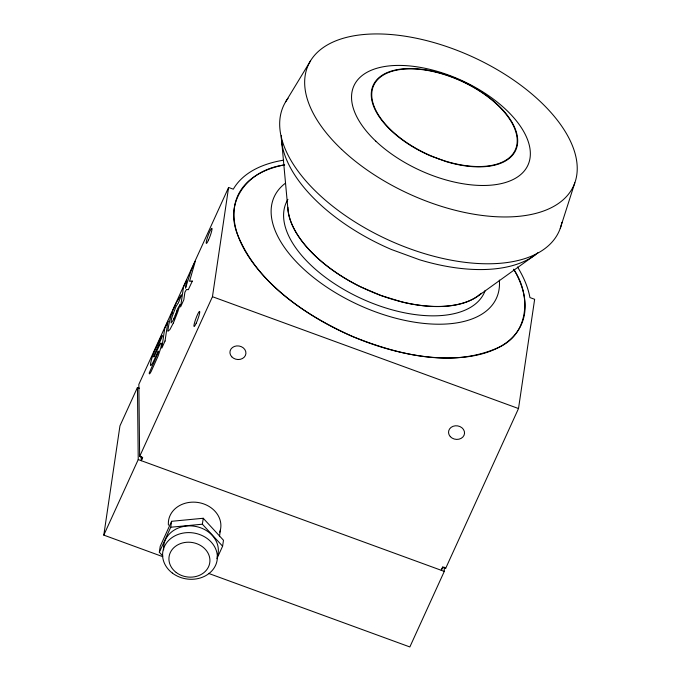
<?xml version="1.0" encoding="UTF-8"?>
<svg xmlns="http://www.w3.org/2000/svg" width="681" height="681" viewBox="0 0 681 681"><rect width="100%" height="100%" fill="white"/><g stroke="black" fill="none" stroke-linecap="round" stroke-linejoin="round"><path stroke-width="1.02" d="M158.315 351.294L157.941 353.158A9.1 1.149 -69.9 0 1 157.83 353.49L149.267 372.873A6.546 0.826 -69.9 0 0 149.25 373.248L149.275 373.58A15.986 2.017 -69.9 0 0 149.343 373.75L149.471 373.826A5.576 0.707 -69.9 0 0 149.616 373.792L149.794 373.631A6.172 0.783 -69.9 0 0 149.948 373.469L151.003 371.766A6.12 0.775 -69.9 0 0 151.233 371.307L158.018 356.197A7.482 0.945 -69.9 0 0 158.341 355.346L160.673 348.349A7.278 0.919 -69.9 0 0 160.869 347.608L161.584 343.811L160.997 343.011A21.571 2.724 -69.9 0 0 160.818 343.181L159.635 344.944M173.715 319.031L173.161 320.181A20.158 2.545 -69.9 0 1 172.889 320.7L171.101 322.947L171.263 319.959A7.116 0.902 -69.9 0 1 171.416 319.304L171.655 318.359A6.767 0.851 -69.9 0 1 171.867 317.601L172.106 316.793A7.457 0.945 -69.9 0 1 172.361 315.967L175.766 307.148A6.742 0.851 -69.9 0 1 176.081 306.484L177.69 303.769A21.46 2.715 -69.9 0 1 177.886 303.556L178.064 303.411A7.568 0.953 -69.9 0 1 178.201 303.36L181.495 295.009M153.702 356.87L154.068 355.346A8.751 1.107 -69.9 0 1 154.195 354.963L162.444 335.997A6.086 0.766 -69.9 0 0 162.436 335.759L162.001 335.392A16.659 2.103 -69.9 0 0 161.865 335.52L155.404 348.868A8.606 1.09 -69.9 0 0 155.123 349.498L154.851 350.153A7.695 0.97 -69.9 0 0 154.57 350.826L154.289 351.515A7.951 1.004 -69.9 0 0 154.008 352.222L153.736 352.937A7.891 0.996 -69.9 0 0 153.463 353.66L152.774 355.593A7.976 1.004 -69.9 0 0 152.527 356.316A26.865 3.396 -69.9 0 0 152.289 357.023A8.01 1.013 -69.9 0 0 152.059 357.729L151.923 358.189A8.019 1.013 -69.9 0 0 151.71 358.87L151.522 359.525A7.951 1.004 -69.9 0 0 151.344 360.164L150.68 362.939A8.649 1.09 -69.9 0 0 150.595 363.39L150.501 365.297A7.389 0.936 -69.9 0 0 150.561 365.459L151.029 365.433A21.783 2.758 -69.9 0 0 151.216 365.263L152.927 362.505A8.759 1.107 -69.9 0 0 153.344 361.662L158.256 351.268M162.614 556.607L103.801 535.113L119.95 425.872L137.443 387.472L139.443 388.204M167.986 321.245L164.734 328.378L161.814 348.11L165.066 340.977M165.032 341.053L167.952 321.321M186.713 280.104L183.495 287.178L180.576 306.927L183.802 299.836L184.9 292.217L186.466 289.493M186.688 280.163L185.641 287.765M162.827 556.037L159.337 552.248L160.214 546.315L171.612 521.297L203.244 518.267L223.479 540.254L222.602 546.188L216.907 558.692M159.337 552.248L170.735 527.23L171.612 521.297M141.18 456.415L141.222 460.662L142.627 457.581L139.639 456.483L212.455 296.703L228.595 187.462L233.302 189.182A162.367 84.112 24.5 0 1 283.671 160.154M222.602 546.188L202.368 524.2L203.244 518.267M219.435 536.671L220.491 529.495M445.689 568.32L442.693 566.924L441.288 570.303L442.693 567.222L445.689 568.32L518.505 408.54L534.645 299.3L529.937 297.571A162.367 84.112 24.5 0 0 517.517 266.978M181.427 295.137C173.859 303.973 169.237 318.81 167.841 331.068A35.787 4.529 -69.9 0 0 167.977 331.255L169.918 329.561L173.34 322.998M171.723 314.264L172.021 313.413M180.065 304.645L177.443 309.08A7.508 0.953 -69.9 0 1 177.23 309.787L176.328 312.545A6.716 0.851 -69.9 0 1 176.056 313.311L175.485 314.835M180.031 304.722L178.013 311.115A13.663 1.728 -69.9 0 1 177.511 312.553L173.885 321.764A13.68 1.728 -69.9 0 1 173.34 322.998M185.487 288.089L191.318 269.999L195.277 261.308L189.59 281.21M176.592 311.779L176.881 310.894M560.259 228.348L574.824 182.84M172.174 312.988L172.327 312.562M175.187 315.584L174.498 317.269A19.562 2.477 -69.9 0 1 174.2 317.959L173.817 318.819M175.766 314.077L175.128 315.746M174.089 307.957L174.404 307.157M154.102 356.767L159.746 344.756M141.222 460.662L142.627 457.274M173.868 318.691L173.561 319.338M174.591 306.714L175.077 305.556M192.357 281.04L188.296 289.731M228.595 187.462L138.847 384.39L139.639 456.483M103.801 535.113L138.234 459.564L137.443 387.472M444.233 567.162L444.284 571.402L409.851 646.95L208.471 573.359M174.2 317.959L173.97 318.461M177.911 299.47L177.63 300.006M192.297 281.176L191.889 281.134M285.705 101.724L310.476 60.924M478.854 295.418L535.351 254.771M284.675 164.964C249.731 169.143 223.147 200.027 237.788 235.192C257.98 284.224 305.743 315.294 352.29 336.38C397.849 354.682 452.218 368.685 499.105 347.216C529.375 333.273 530.925 294.592 513.866 269.702M170.735 527.23L202.368 524.2M191.506 281.151L190.135 281.202M187.735 289.663L186.722 289.527M212.455 296.703L518.505 408.54M139.631 456.185L141.631 456.908M138.234 459.564L444.284 571.402M281.347 137.622L287.748 207.279A108.934 56.429 24.5 0 0 360.172 286.658L381.105 295.554L402.377 302.083A108.934 56.429 24.5 0 0 481.297 293.383M513.729 269.157A155.719 80.664 24.5 0 1 449.707 357.993A155.719 80.664 24.5 0 1 259.997 271.736A155.719 80.664 24.5 0 1 284.36 164.879M168.42 525.145A26.355 22.294 8.4 0 1 197.567 502.425A26.355 22.294 8.4 0 1 219.716 532.193M537.82 252.753A144.798 75.004 24.5 0 1 419.573 259.776L391.371 249.476A144.798 75.004 24.5 0 1 281.321 135.51M499.352 280.104A122.137 63.273 24.5 0 1 359.764 305.428A122.137 63.273 24.5 0 1 285.22 183.351M561.91 222.355A151.386 78.417 24.5 0 1 389.302 240.376A151.386 78.417 24.5 0 1 288.037 98.285M481.178 293.307A108.798 56.361 24.5 0 1 367.944 290.225A108.798 56.361 24.5 0 1 287.884 207.322M485.238 290.378A108.798 56.361 24.5 0 1 361.075 298.431A108.798 56.361 24.5 0 1 287.918 199.38M163.653 549.856A27.478 23.248 8.4 0 1 194.042 526.175A27.478 23.248 8.4 0 1 217.137 557.211M438.411 158.75L430.775 156.009A78.306 40.562 24.5 0 1 385.838 73.216A78.306 40.562 24.5 0 1 509.584 118.434A78.306 40.562 24.5 0 1 446.029 161.576L438.411 158.75M208.488 240.095A8.036 1.013 -69.9 0 0 211.902 228.314A8.036 1.013 -69.9 0 0 206.964 239.15A8.036 1.013 -69.9 0 0 208.488 240.095M196.213 323.169A8.036 1.013 -69.9 0 0 199.618 311.396A8.036 1.013 -69.9 0 0 194.689 322.224A8.036 1.013 -69.9 0 0 196.213 323.169M231.719 356.759A8.036 6.801 8.4 0 0 245.415 355.439A8.036 6.801 8.4 0 0 236.656 345.922A8.036 6.801 8.4 0 0 231.719 356.759M450.328 436.64A8.036 6.801 8.4 0 0 464.025 435.329A8.036 6.801 8.4 0 0 455.266 425.804A8.036 6.801 8.4 0 0 450.328 436.64M391.473 130.488A77.796 40.298 24.5 0 0 514.112 152.152A77.796 40.298 24.5 0 0 427.847 70.501A77.796 40.298 24.5 0 0 391.473 130.488M375.793 141.154A95.621 49.534 24.5 0 0 526.541 167.781A95.621 49.534 24.5 0 0 420.509 67.419A95.621 49.534 24.5 0 0 375.793 141.154M341.632 149.386A145.76 75.506 24.5 0 0 571.427 189.973A145.76 75.506 24.5 0 0 409.792 36.987A145.76 75.506 24.5 0 0 341.632 149.386M176.234 572.5A20.566 17.4 8.4 0 0 209.62 563.562A20.566 17.4 8.4 0 0 182.423 542.987A20.566 17.4 8.4 0 0 176.234 572.5M172.353 573.07A27.478 23.248 8.4 0 0 216.958 561.127A27.478 23.248 8.4 0 0 180.627 533.64A27.478 23.248 8.4 0 0 172.353 573.07"/></g></svg>
